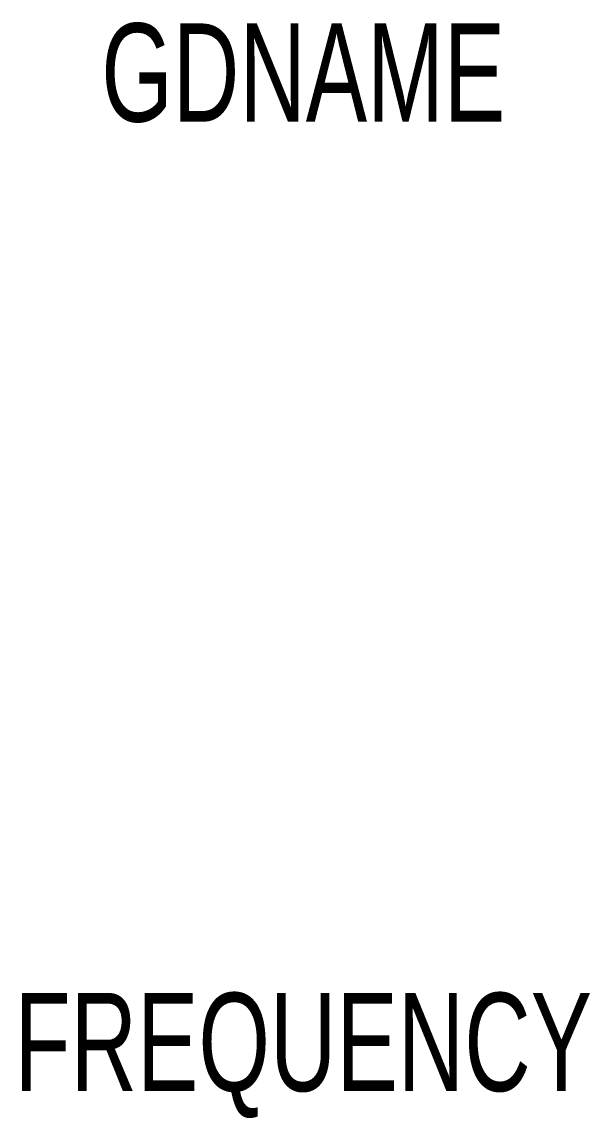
# Model space of a CAD drawing. Header units: inches. Extents: x -8.7 to 8.6, y -17.1 to 16.4.
import ezdxf
from ezdxf.enums import TextEntityAlignment as Align

# ---------------------------------------------------------------- set-up
doc = ezdxf.new("R2010")
doc.units = ezdxf.units.IN
doc.header["$MEASUREMENT"] = 0

msp = doc.modelspace()

# ---------------------------------------------------------------- texts
at = {"color": 3, "width": 0.7}
for tag, text, p in [('GDNAME', 'GDNAME', (-0.131, 14.881)), ('FREQUENCY', 'FREQUENCY', (-0.131, -15.119))]:
    msp.add_attdef(tag, text=text, height=3, dxfattribs=at).set_placement(p, align=Align.MIDDLE)

doc.saveas('drawing.dxf')
